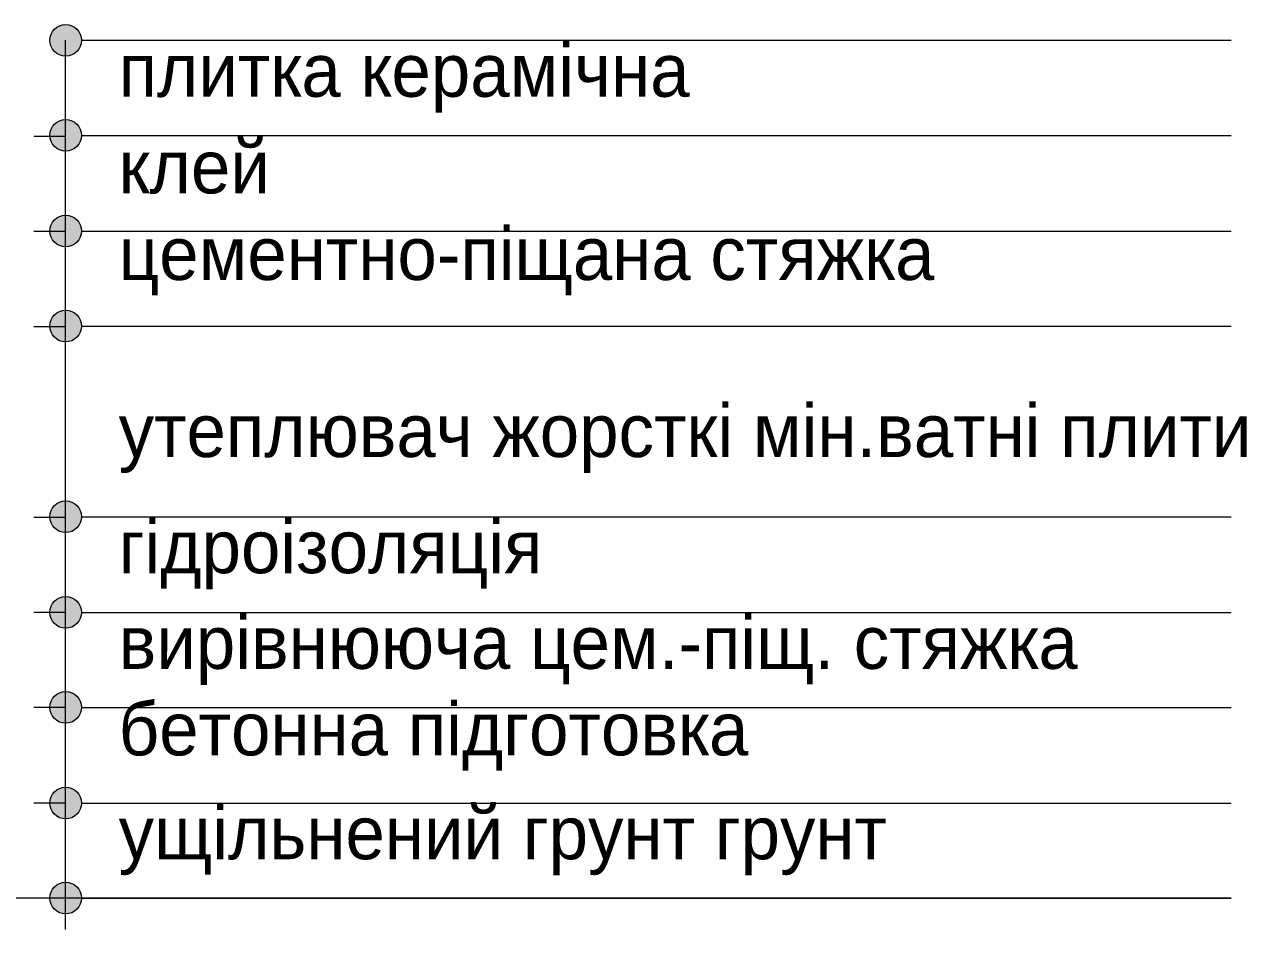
# Model space of a CAD drawing. Extents: x -464571 to -430223, y -12741 to 36790.
# Drawn here: x -437279 to -430359, y -2806 to 2320 of the extents above; entities that cross this region are included whole.
import ezdxf

# ---------------------------------------------------------------- set-up
doc = ezdxf.new("R2010")
doc.units = 0
doc.header["$MEASUREMENT"] = 0
doc.layers.add('01 Лінії', color=7, linetype='Continuous')
doc.layers.add('01 Лінії_Ном_пера__1', color=7, linetype='Continuous', lineweight=13)
doc.layers.add('01 Текст_Ном_пера__1', color=7, linetype='Continuous', lineweight=13)
doc.styles.add('СГЕНЕРИР_СТИЛЬ_5', font='GOTHIC.TTF')

# ---------------------------------------------------------------- blocks, each defined once
blk = doc.blocks.new('Линия_70', base_point=(-437045.9, 1691.9))
at = {"layer": '01 Лінії_Ном_пера__1', "linetype": 'Continuous'}
blk.add_hatch(color=256, dxfattribs=at).paths.add_polyline_path([(-436955.9, 1691.9), (-436962.8, 1726.3), (-436982.3, 1755.5), (-437011.5, 1775), (-437045.9, 1781.9), (-437080.4, 1775), (-437109.6, 1755.5), (-437129.1, 1726.3), (-437135.9, 1691.9), (-437129.1, 1657.4), (-437109.6, 1628.2), (-437080.4, 1608.7), (-437045.9, 1601.9), (-437011.5, 1608.7), (-436982.3, 1628.2), (-436962.8, 1657.4)], flags=0)
blk.add_line((-436955.9, 1691.9), (-430445.9, 1691.9), dxfattribs=at)
blk.add_circle((-437045.9, 1691.9), 90, dxfattribs=at)
blk = doc.blocks.new('Линия_71', base_point=(-437045.9, 2230.1))
at = {"layer": '01 Лінії_Ном_пера__1', "linetype": 'Continuous'}
blk.add_hatch(color=256, dxfattribs=at).paths.add_polyline_path([(-436955.9, 2230.1), (-436962.8, 2264.6), (-436982.3, 2293.7), (-437011.5, 2313.3), (-437045.9, 2320.1), (-437080.4, 2313.3), (-437109.6, 2293.7), (-437129.1, 2264.6), (-437135.9, 2230.1), (-437129.1, 2195.7), (-437109.6, 2166.5), (-437080.4, 2147), (-437045.9, 2140.1), (-437011.5, 2147), (-436982.3, 2166.5), (-436962.8, 2195.7)], flags=0)
blk.add_line((-436955.9, 2230.1), (-430445.9, 2230.1), dxfattribs=at)
blk.add_circle((-437045.9, 2230.1), 90, dxfattribs=at)
blk = doc.blocks.new('Линия_72', base_point=(-437045.9, 611.9))
at = {"layer": '01 Лінії_Ном_пера__1', "linetype": 'Continuous'}
blk.add_hatch(color=256, dxfattribs=at).paths.add_polyline_path([(-436955.9, 611.9), (-436962.8, 646.3), (-436982.3, 675.5), (-437011.5, 695), (-437045.9, 701.9), (-437080.4, 695), (-437109.6, 675.5), (-437129.1, 646.3), (-437135.9, 611.9), (-437129.1, 577.4), (-437109.6, 548.2), (-437080.4, 528.7), (-437045.9, 521.9), (-437011.5, 528.7), (-436982.3, 548.2), (-436962.8, 577.4)], flags=0)
blk.add_line((-436955.9, 611.9), (-430445.9, 611.9), dxfattribs=at)
blk.add_circle((-437045.9, 611.9), 90, dxfattribs=at)
blk = doc.blocks.new('Линия_73', base_point=(-437045.9, 1150.1))
at = {"layer": '01 Лінії_Ном_пера__1', "linetype": 'Continuous'}
blk.add_hatch(color=256, dxfattribs=at).paths.add_polyline_path([(-436955.9, 1150.1), (-436962.8, 1184.6), (-436982.3, 1213.7), (-437011.5, 1233.3), (-437045.9, 1240.1), (-437080.4, 1233.3), (-437109.6, 1213.7), (-437129.1, 1184.6), (-437135.9, 1150.1), (-437129.1, 1115.7), (-437109.6, 1086.5), (-437080.4, 1067), (-437045.9, 1060.1), (-437011.5, 1067), (-436982.3, 1086.5), (-436962.8, 1115.7)], flags=0)
blk.add_line((-436955.9, 1150.1), (-430445.9, 1150.1), dxfattribs=at)
blk.add_circle((-437045.9, 1150.1), 90, dxfattribs=at)
blk = doc.blocks.new('Линия_74', base_point=(-437045.9, -468.1))
at = {"layer": '01 Лінії_Ном_пера__1', "linetype": 'Continuous'}
blk.add_hatch(color=256, dxfattribs=at).paths.add_polyline_path([(-436955.9, -468.1), (-436962.8, -433.7), (-436982.3, -404.5), (-437011.5, -385), (-437045.9, -378.1), (-437080.4, -385), (-437109.6, -404.5), (-437129.1, -433.7), (-437135.9, -468.1), (-437129.1, -502.6), (-437109.6, -531.8), (-437080.4, -551.3), (-437045.9, -558.1), (-437011.5, -551.3), (-436982.3, -531.8), (-436962.8, -502.6)], flags=0)
blk.add_line((-436955.9, -468.1), (-430445.9, -468.1), dxfattribs=at)
blk.add_circle((-437045.9, -468.1), 90, dxfattribs=at)
blk = doc.blocks.new('Линия_75', base_point=(-437045.9, -1548.1))
at = {"layer": '01 Лінії_Ном_пера__1', "linetype": 'Continuous'}
blk.add_hatch(color=256, dxfattribs=at).paths.add_polyline_path([(-436955.9, -1548.1), (-436962.8, -1513.7), (-436982.3, -1484.5), (-437011.5, -1465), (-437045.9, -1458.1), (-437080.4, -1465), (-437109.6, -1484.5), (-437129.1, -1513.7), (-437135.9, -1548.1), (-437129.1, -1582.6), (-437109.6, -1611.8), (-437080.4, -1631.3), (-437045.9, -1638.1), (-437011.5, -1631.3), (-436982.3, -1611.8), (-436962.8, -1582.6)], flags=0)
blk.add_line((-436955.9, -1548.1), (-430445.9, -1548.1), dxfattribs=at)
blk.add_circle((-437045.9, -1548.1), 90, dxfattribs=at)
blk = doc.blocks.new('Линия_76', base_point=(-437045.9, -1009.9))
at = {"layer": '01 Лінії_Ном_пера__1', "linetype": 'Continuous'}
blk.add_hatch(color=256, dxfattribs=at).paths.add_polyline_path([(-436955.9, -1009.9), (-436962.8, -975.4), (-436982.3, -946.3), (-437011.5, -926.7), (-437045.9, -919.9), (-437080.4, -926.7), (-437109.6, -946.3), (-437129.1, -975.4), (-437135.9, -1009.9), (-437129.1, -1044.3), (-437109.6, -1073.5), (-437080.4, -1093), (-437045.9, -1099.9), (-437011.5, -1093), (-436982.3, -1073.5), (-436962.8, -1044.3)], flags=0)
blk.add_line((-436955.9, -1009.9), (-430445.9, -1009.9), dxfattribs=at)
blk.add_circle((-437045.9, -1009.9), 90, dxfattribs=at)
blk = doc.blocks.new('Линия_84', base_point=(-437045.9, -2628.1))
at = {"layer": '01 Лінії_Ном_пера__1', "linetype": 'Continuous'}
blk.add_hatch(color=256, dxfattribs=at).paths.add_polyline_path([(-436955.9, -2628.1), (-436962.8, -2593.7), (-436982.3, -2564.5), (-437011.5, -2545), (-437045.9, -2538.1), (-437080.4, -2545), (-437109.6, -2564.5), (-437129.1, -2593.7), (-437135.9, -2628.1), (-437129.1, -2662.6), (-437109.6, -2691.8), (-437080.4, -2711.3), (-437045.9, -2718.1), (-437011.5, -2711.3), (-436982.3, -2691.8), (-436962.8, -2662.6)], flags=0)
blk.add_line((-436955.9, -2628.1), (-430445.9, -2628.1), dxfattribs=at)
blk.add_circle((-437045.9, -2628.1), 90, dxfattribs=at)
blk = doc.blocks.new('Линия_85', base_point=(-437045.9, -2089.9))
at = {"layer": '01 Лінії_Ном_пера__1', "linetype": 'Continuous'}
blk.add_hatch(color=256, dxfattribs=at).paths.add_polyline_path([(-436955.9, -2089.9), (-436962.8, -2055.4), (-436982.3, -2026.3), (-437011.5, -2006.7), (-437045.9, -1999.9), (-437080.4, -2006.7), (-437109.6, -2026.3), (-437129.1, -2055.4), (-437135.9, -2089.9), (-437129.1, -2124.3), (-437109.6, -2153.5), (-437080.4, -2173), (-437045.9, -2179.9), (-437011.5, -2173), (-436982.3, -2153.5), (-436962.8, -2124.3)], flags=0)
blk.add_line((-436955.9, -2089.9), (-430445.9, -2089.9), dxfattribs=at)
blk.add_circle((-437045.9, -2089.9), 90, dxfattribs=at)

msp = doc.modelspace()

# ---------------------------------------------------------------- linework, layer by layer
at = {"layer": '01 Лінії_Ном_пера__1', "linetype": 'Continuous'}
for p, q in [((-437045.9, -2806.4), (-437045.9, 2230.1)), ((-437045.9, 1684.8), (-437225.9, 1684.8)), ((-437045.9, 1146.6), (-437225.9, 1146.6)), ((-437045.9, 608.3), (-437225.9, 608.3)), ((-437045.9, -471.7), (-437225.9, -471.7)), ((-437045.9, -1009.9), (-437225.9, -1009.9)), ((-437045.9, -1548.1), (-437225.9, -1548.1)), ((-437045.9, -2089.9), (-437225.9, -2089.9)), ((-430445.9, -2628.1), (-447930.7, -2628.1)), ((-437045.9, -2628.1), (-437225.9, -2628.1))]:
    msp.add_line(p, q, dxfattribs=at)

# ---------------------------------------------------------------- block references
at = {"layer": '01 Лінії', "linetype": 'Continuous'}
for name, p in [('Линия_71', (-437045.9, 2230.1)), ('Линия_70', (-437045.9, 1691.9)), ('Линия_73', (-437045.9, 1150.1)), ('Линия_72', (-437045.9, 611.9)), ('Линия_74', (-437045.9, -468.1)), ('Линия_76', (-437045.9, -1009.9)), ('Линия_75', (-437045.9, -1548.1)), ('Линия_85', (-437045.9, -2089.9)), ('Линия_84', (-437045.9, -2628.1))]:
    msp.add_blockref(name, p, dxfattribs=at)

# ---------------------------------------------------------------- texts
at = {"layer": '01 Текст_Ном_пера__1', "linetype": 'Continuous', "char_height": 300, "attachment_point": 7, "style": 'СГЕНЕРИР_СТИЛЬ_5'}
for s, insert in [('{плитка керамічна}', (-436745.9, 1819.7)), ('{клей}', (-436745.9, 1359.1)), ('{цементно-піщана стяжка}', (-436745.9, 785.9)), ('{гідроізоляція}', (-436745.9, -878.5)), ('{вирівнююча цем.-піщ. стяжка}', (-436745.9, -1420.3)), ('{бетонна підготовка}', (-436745.9, -1906.6)), ('{ущільнений грунт грунт}', (-436745.9, -2498.5))]:
    msp.add_mtext(s, dxfattribs=dict(at, insert=insert))
at = {"layer": '01 Текст_Ном_пера__1', "linetype": 'Continuous', "insert": (-436745.9, -220.7), "char_height": 300, "width": 6300, "attachment_point": 7, "style": 'СГЕНЕРИР_СТИЛЬ_5'}
msp.add_mtext('{утеплювач жорсткі мін.ватні плити}', dxfattribs=at)

doc.saveas('drawing.dxf')
